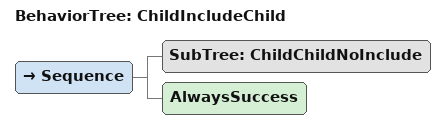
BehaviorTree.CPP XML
<root main_tree_to_execute = "ChildIncludeChild">
  <include path="child/child_child_no_include.xml" />

  <BehaviorTree ID="ChildIncludeChild">
    <Sequence>
      <SubTree ID="ChildChildNoInclude" />
      <AlwaysSuccess />
    </Sequence>
  </BehaviorTree>
</root>
